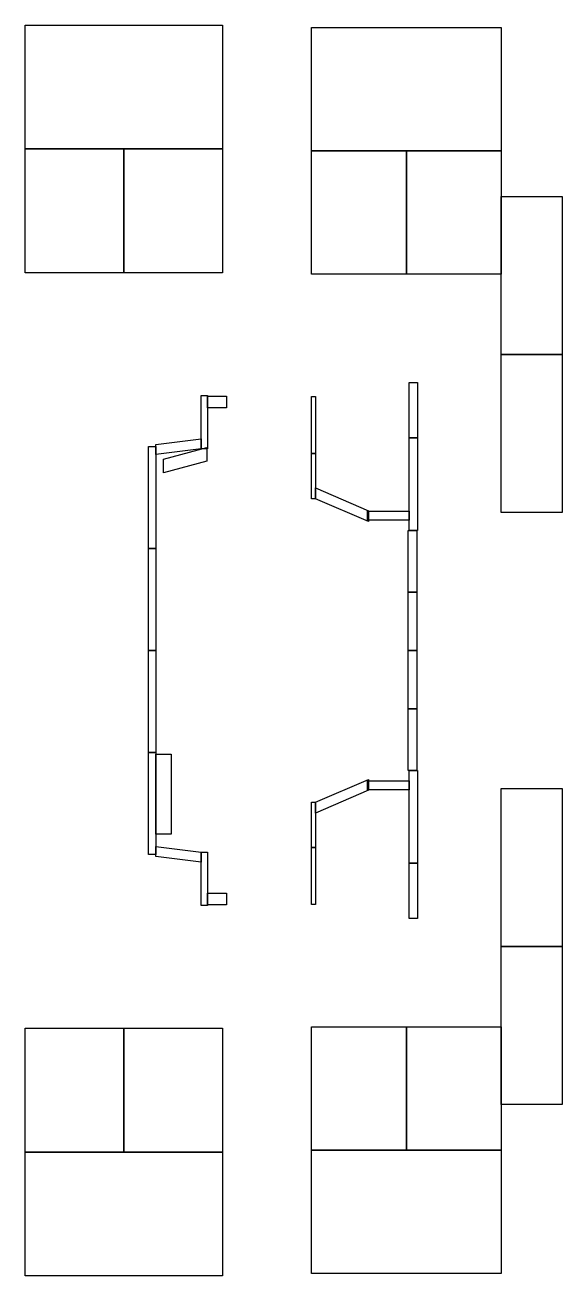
# Model space of a CAD drawing. Header units: metres. Extents: x 0.08 to 1.45, y -1.59 to 1.59.
import ezdxf

# ---------------------------------------------------------------- set-up
doc = ezdxf.new("R2010")
doc.units = ezdxf.units.M

msp = doc.modelspace()

# ---------------------------------------------------------------- linework, layer by layer
for points in [[(0.0819, 1.2781), (0.0819, 1.5938), (0.585, 1.5938), (0.585, 1.2781)], [(0.8125, 1.2729), (0.8125, 1.5872), (1.2958, 1.5872), (1.2958, 1.2729)], [(0.0819, 0.9624), (0.0819, 1.2781), (0.3334, 1.2781), (0.3334, 0.9624)], [(0.3334, 0.9624), (0.3334, 1.2781), (0.585, 1.2781), (0.585, 0.9624)], [(0.8125, 0.9587), (0.8125, 1.273), (1.0542, 1.273), (1.0542, 0.9587)], [(1.0542, 0.9587), (1.0542, 1.273), (1.2958, 1.273), (1.2958, 0.9587)], [(1.2955, 0.7543), (1.2955, 1.1568), (1.4507, 1.1568), (1.4507, 0.7543)], [(1.2955, 0.3518), (1.2955, 0.7543), (1.4507, 0.7543), (1.4507, 0.3518)], [(1.0613, 0.5418), (1.0613, 0.6833), (1.0823, 0.6833), (1.0823, 0.5418)], [(0.5311, 0.5139), (0.5311, 0.6495), (0.5469, 0.6495), (0.5469, 0.5139)], [(0.5467, 0.6182), (0.5467, 0.6485), (0.5952, 0.6485), (0.5952, 0.6182)], [(0.8123, 0.5017), (0.8123, 0.6469), (0.8227, 0.6469), (0.8227, 0.5017)], [(0.3964, 0.2597), (0.3964, 0.5195), (0.4155, 0.5195), (0.4155, 0.2597)], [(0.4155, 0.4992), (0.4155, 0.5248), (0.5311, 0.5395), (0.5311, 0.5138)], [(0.435, 0.4528), (0.435, 0.4878), (0.545, 0.5172), (0.545, 0.4822)], [(1.0613, 0.306), (1.0613, 0.5418), (1.0823, 0.5418), (1.0823, 0.306)], [(0.8123, 0.3867), (0.8123, 0.5017), (0.8227, 0.5017), (0.8227, 0.3867)], [(0.8222, 0.3867), (0.8222, 0.4145), (0.9572, 0.3563), (0.9572, 0.3285)], [(0.9547, 0.3317), (0.9547, 0.3553), (1.0609, 0.3553), (1.0609, 0.3317)], [(1.0584, 0.1488), (1.0584, 0.306), (1.081, 0.306), (1.081, 0.1488)], [(0.3964, 0), (0.3964, 0.2597), (0.4155, 0.2597), (0.4155, 0)], [(1.0584, 0), (1.0584, 0.1488), (1.081, 0.1488), (1.081, 0)], [(0.3964, -0.2597), (0.3964, 0), (0.4155, 0), (0.4155, -0.2597)], [(1.0584, -0.1488), (1.0584, 0), (1.081, 0), (1.081, -0.1488)], [(1.0584, -0.306), (1.0584, -0.1488), (1.081, -0.1488), (1.081, -0.306)], [(0.3964, -0.5195), (0.3964, -0.2597), (0.4155, -0.2597), (0.4155, -0.5195)], [(0.4155, -0.4677), (0.4155, -0.2642), (0.4541, -0.2642), (0.4541, -0.4677)], [(1.0613, -0.5418), (1.0613, -0.306), (1.0823, -0.306), (1.0823, -0.5418)], [(0.8222, -0.4145), (0.8222, -0.3867), (0.9572, -0.3285), (0.9572, -0.3563)], [(0.9547, -0.3553), (0.9547, -0.3317), (1.0609, -0.3317), (1.0609, -0.3553)], [(1.2955, -0.7543), (1.2955, -0.3518), (1.4507, -0.3518), (1.4507, -0.7543)], [(0.8123, -0.5017), (0.8123, -0.3867), (0.8227, -0.3867), (0.8227, -0.5017)], [(0.4155, -0.5248), (0.4155, -0.4992), (0.5311, -0.5138), (0.5311, -0.5395)], [(0.8123, -0.6469), (0.8123, -0.5017), (0.8227, -0.5017), (0.8227, -0.6469)], [(0.5311, -0.6495), (0.5311, -0.5139), (0.5469, -0.5139), (0.5469, -0.6495)], [(1.0613, -0.6833), (1.0613, -0.5418), (1.0823, -0.5418), (1.0823, -0.6833)], [(0.5467, -0.6485), (0.5467, -0.6182), (0.5952, -0.6182), (0.5952, -0.6485)], [(1.2955, -1.1568), (1.2955, -0.7543), (1.4507, -0.7543), (1.4507, -1.1568)], [(0.0819, -1.2781), (0.0819, -0.9624), (0.3334, -0.9624), (0.3334, -1.2781)], [(0.3334, -1.2781), (0.3334, -0.9624), (0.585, -0.9624), (0.585, -1.2781)], [(0.8125, -1.273), (0.8125, -0.9587), (1.0542, -0.9587), (1.0542, -1.273)], [(1.0542, -1.273), (1.0542, -0.9587), (1.2958, -0.9587), (1.2958, -1.273)], [(0.8125, -1.5872), (0.8125, -1.2729), (1.2958, -1.2729), (1.2958, -1.5872)], [(0.0819, -1.5938), (0.0819, -1.2781), (0.585, -1.2781), (0.585, -1.5938)]]:
    msp.add_lwpolyline(points, close=True)

doc.saveas('drawing.dxf')
